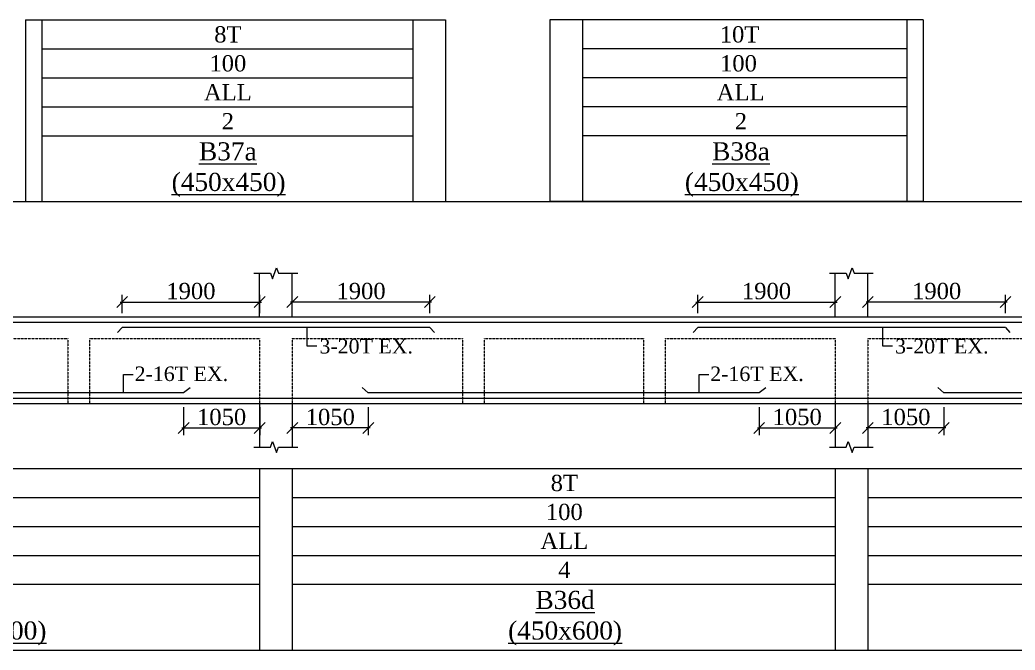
# Model space of a CAD drawing. Header units: millimetres. Extents: x 9781889 to 10654170, y -7832723 to -7608561.
# Drawn here: x 10106874 to 10120619, y -7779480 to -7770773 of the extents above; entities that cross this region are included whole.
import ezdxf
from ezdxf.enums import TextEntityAlignment as Align

# ---------------------------------------------------------------- set-up
doc = ezdxf.new("R2010")
doc.units = ezdxf.units.MM
doc.header["$LTSCALE"] = 10
doc.header["$PDMODE"] = 3
doc.linetypes.add('HIDDEN', pattern=[0.375, 0.25, -0.125])
for name, color, linetype, lineweight in [('S-CUT OUT LINE', 9, 'Continuous', 0), ('S-DIM L.S.', 7, 'Continuous', 0), ('S-L.S.SECTION', 5, 'Continuous', 0), ('S-L.S.SLAB LINE', 252, 'HIDDEN', 0), ('S-L.S.STEEL', 1, 'Continuous', 9), ('S-SECTION MARK', 7, 'Continuous', 0), ('S-SHEET', 251, 'Continuous', 0), ('S-TEXT', 7, 'Continuous', 0), ('S-TEXT L.S. BEAM NO.', 30, 'Continuous', 0), ('S-TEXT. L.S.', 7, 'Continuous', 0)]:
    doc.layers.add(name, color=color, linetype=linetype, lineweight=lineweight)
doc.styles.add('135', font='arial.ttf', dxfattribs={"width": 0.8, "height": 135})
doc.styles.get("Standard").update_dxf_attribs({"font": 'arial.ttf'})
doc.styles.add('TEXT', font='times.ttf')
doc.dimstyles.new('75', dxfattribs={"dimtxt": 135, "dimasz": 90, "dimexe": 0.1, "dimexo": 0.03, "dimgap": 0.09, "dimtad": 1, "dimdec": 0, "dimzin": 0, "dimdsep": 46, "dimtxsty": '135', "dimblk": 'ARCHTICK', "dimcen": 0.09, "dimclrd": 256, "dimclre": 256, "dimclrt": 256, "dimadec": 0, "dimazin": 0, "dimtfac": 1, "dimtdec": 0, "dimtofl": 0, "dimtmove": 1, "dimatfit": 3, "dimldrblk": 'DOTSMALL', "dimfxl": 1, "dimtolj": 1, "dimtzin": 0, "dimlwd": -1, "dimlwe": -1, "dimarcsym": 0})
doc.dimstyles.new('SETU_1', dxfattribs={"dimtxt": 200, "dimasz": 150, "dimexe": 100, "dimexo": 50, "dimgap": 35, "dimtad": 1, "dimdec": 0, "dimzin": 0, "dimdsep": 46, "dimtxsty": 'Standard', "dimblk": 'OBLIQUE', "dimcen": 150, "dimdle": 25, "dimclrd": 256, "dimclre": 7, "dimclrt": 256, "dimadec": 0, "dimazin": 0, "dimtfac": 1, "dimtdec": 0, "dimtofl": 0, "dimtmove": 1, "dimatfit": 3, "dimfxl": 1, "dimtolj": 1, "dimtzin": 0, "dimlwd": -1, "dimlwe": 5, "dimarcsym": 1})

# ---------------------------------------------------------------- blocks, each defined once
blk = doc.blocks.new('_Oblique')
at = {"color": 0, "linetype": 'ByBlock', "lineweight": -2}
blk.add_line((-0.5, -0.5), (0.5, 0.5), dxfattribs=at)
blk = doc.blocks.new('*D410')
at = {"layer": 'Defpoints', "color": 0, "transparency": 16777216}
for p in [(10110186, -7774671), (10108286, -7774875, 0), (10110186, -7774875, 0)]:
    blk.add_point(p, dxfattribs=at)
at = {"layer": 'S-DIM L.S.', "color": 7, "lineweight": 5, "transparency": 16777216}
for p, q in [((10108286, -7774825), (10108286, -7774571)), ((10110186, -7774825), (10110186, -7774571))]:
    blk.add_line(p, q, dxfattribs=at)
at = {"layer": 'S-DIM L.S.', "transparency": 16777216}
blk.add_line((10108261, -7774671), (10110211, -7774671), dxfattribs=at)
at = {"layer": 'S-DIM L.S.', "transparency": 16777216, "xscale": 150, "yscale": 150, "zscale": 150, "rotation": 180}
blk.add_blockref('_Oblique', (10108286, -7774671), dxfattribs=at)
at = {"layer": 'S-DIM L.S.', "transparency": 16777216, "xscale": 150, "yscale": 150, "zscale": 150}
blk.add_blockref('_Oblique', (10110186, -7774671), dxfattribs=at)
at = {"layer": 'S-DIM L.S.', "transparency": 16777216, "insert": (10109236, -7774521), "char_height": 225, "attachment_point": 5, "style": 'TEXT'}
blk.add_mtext('\\A1;1900', dxfattribs=at)
blk = doc.blocks.new('*D411')
at = {"layer": 'Defpoints', "color": 0, "transparency": 16777216}
for p in [(10110636, -7774671), (10110636, -7774875, 0), (10112536, -7774875, 0)]:
    blk.add_point(p, dxfattribs=at)
at = {"layer": 'S-DIM L.S.', "color": 7, "lineweight": 5, "transparency": 16777216}
for p, q in [((10110636, -7774825), (10110636, -7774571)), ((10112536, -7774825), (10112536, -7774571))]:
    blk.add_line(p, q, dxfattribs=at)
at = {"layer": 'S-DIM L.S.', "transparency": 16777216}
blk.add_line((10112561, -7774671), (10110611, -7774671), dxfattribs=at)
at = {"layer": 'S-DIM L.S.', "transparency": 16777216, "xscale": 150, "yscale": 150, "zscale": 150, "rotation": 180}
blk.add_blockref('_Oblique', (10110636, -7774671), dxfattribs=at)
at = {"layer": 'S-DIM L.S.', "transparency": 16777216, "xscale": 150, "yscale": 150, "zscale": 150}
blk.add_blockref('_Oblique', (10112536, -7774671), dxfattribs=at)
at = {"layer": 'S-DIM L.S.', "transparency": 16777216, "insert": (10111586, -7774521), "char_height": 225, "attachment_point": 5, "style": 'TEXT'}
blk.add_mtext('\\A1;1900', dxfattribs=at)
blk = doc.blocks.new('*D412')
at = {"layer": 'Defpoints', "color": 0, "transparency": 16777216}
for p in [(10118136, -7774671), (10116236, -7774875, 0), (10118136, -7774875, 0)]:
    blk.add_point(p, dxfattribs=at)
at = {"layer": 'S-DIM L.S.', "color": 7, "lineweight": 5, "transparency": 16777216}
for p, q in [((10116236, -7774825), (10116236, -7774571)), ((10118136, -7774825), (10118136, -7774571))]:
    blk.add_line(p, q, dxfattribs=at)
at = {"layer": 'S-DIM L.S.', "transparency": 16777216}
blk.add_line((10116211, -7774671), (10118161, -7774671), dxfattribs=at)
at = {"layer": 'S-DIM L.S.', "transparency": 16777216, "xscale": 150, "yscale": 150, "zscale": 150, "rotation": 180}
blk.add_blockref('_Oblique', (10116236, -7774671), dxfattribs=at)
at = {"layer": 'S-DIM L.S.', "transparency": 16777216, "xscale": 150, "yscale": 150, "zscale": 150}
blk.add_blockref('_Oblique', (10118136, -7774671), dxfattribs=at)
at = {"layer": 'S-DIM L.S.', "transparency": 16777216, "insert": (10117186, -7774521), "char_height": 225, "attachment_point": 5, "style": 'TEXT'}
blk.add_mtext('\\A1;1900', dxfattribs=at)
blk = doc.blocks.new('*D413')
at = {"layer": 'Defpoints', "color": 0, "transparency": 16777216}
for p in [(10118586, -7774671), (10118586, -7774875, 0), (10120486, -7774875, 0)]:
    blk.add_point(p, dxfattribs=at)
at = {"layer": 'S-DIM L.S.', "color": 7, "lineweight": 5, "transparency": 16777216}
for p, q in [((10118586, -7774825), (10118586, -7774571)), ((10120486, -7774825), (10120486, -7774571))]:
    blk.add_line(p, q, dxfattribs=at)
at = {"layer": 'S-DIM L.S.', "transparency": 16777216}
blk.add_line((10120511, -7774671), (10118561, -7774671), dxfattribs=at)
at = {"layer": 'S-DIM L.S.', "transparency": 16777216, "xscale": 150, "yscale": 150, "zscale": 150, "rotation": 180}
blk.add_blockref('_Oblique', (10118586, -7774671), dxfattribs=at)
at = {"layer": 'S-DIM L.S.', "transparency": 16777216, "xscale": 150, "yscale": 150, "zscale": 150}
blk.add_blockref('_Oblique', (10120486, -7774671), dxfattribs=at)
at = {"layer": 'S-DIM L.S.', "transparency": 16777216, "insert": (10119536, -7774521), "char_height": 225, "attachment_point": 5, "style": 'TEXT'}
blk.add_mtext('\\A1;1900', dxfattribs=at)
blk = doc.blocks.new('*D418')
at = {"layer": 'Defpoints', "color": 0, "transparency": 16777216}
for p in [(10109135, -7776075, 0), (10110186, -7776075, 0), (10110186, -7776411)]:
    blk.add_point(p, dxfattribs=at)
at = {"layer": 'S-DIM L.S.', "color": 7, "lineweight": 5, "transparency": 16777216}
for p, q in [((10109135, -7776125), (10109135, -7776511)), ((10110186, -7776125), (10110186, -7776511))]:
    blk.add_line(p, q, dxfattribs=at)
at = {"layer": 'S-DIM L.S.', "transparency": 16777216}
blk.add_line((10109110, -7776411), (10110211, -7776411), dxfattribs=at)
at = {"layer": 'S-DIM L.S.', "transparency": 16777216, "xscale": 150, "yscale": 150, "zscale": 150, "rotation": 180}
blk.add_blockref('_Oblique', (10109135, -7776411), dxfattribs=at)
at = {"layer": 'S-DIM L.S.', "transparency": 16777216, "xscale": 150, "yscale": 150, "zscale": 150}
blk.add_blockref('_Oblique', (10110186, -7776411), dxfattribs=at)
at = {"layer": 'S-DIM L.S.', "transparency": 16777216, "insert": (10109660, -7776261), "char_height": 225, "attachment_point": 5, "style": 'TEXT'}
blk.add_mtext('\\A1;1050', dxfattribs=at)
blk = doc.blocks.new('_ArchTick')
at = {"color": 0, "linetype": 'ByBlock', "const_width": 0.15}
blk.add_lwpolyline([(-0.5, -0.5), (0.5, 0.5)], dxfattribs=at)
blk = doc.blocks.new('*D420')
at = {"layer": 'Defpoints', "color": 0, "transparency": 16777216}
for p in [(10117085, -7776075, 0), (10118136, -7776075, 0), (10118136, -7776411)]:
    blk.add_point(p, dxfattribs=at)
at = {"layer": 'S-DIM L.S.', "color": 7, "lineweight": 5, "transparency": 16777216}
for p, q in [((10117085, -7776125), (10117085, -7776511)), ((10118136, -7776125), (10118136, -7776511))]:
    blk.add_line(p, q, dxfattribs=at)
at = {"layer": 'S-DIM L.S.', "transparency": 16777216}
blk.add_line((10117060, -7776411), (10118161, -7776411), dxfattribs=at)
at = {"layer": 'S-DIM L.S.', "transparency": 16777216, "xscale": 150, "yscale": 150, "zscale": 150, "rotation": 180}
blk.add_blockref('_Oblique', (10117085, -7776411), dxfattribs=at)
at = {"layer": 'S-DIM L.S.', "transparency": 16777216, "xscale": 150, "yscale": 150, "zscale": 150}
blk.add_blockref('_Oblique', (10118136, -7776411), dxfattribs=at)
at = {"layer": 'S-DIM L.S.', "transparency": 16777216, "insert": (10117610, -7776261), "char_height": 225, "attachment_point": 5, "style": 'TEXT'}
blk.add_mtext('\\A1;1050', dxfattribs=at)
blk = doc.blocks.new('*D421')
at = {"layer": 'Defpoints', "color": 0, "transparency": 16777216}
for p in [(10110636, -7776075, 0), (10111686, -7776075, 0), (10110636, -7776411)]:
    blk.add_point(p, dxfattribs=at)
at = {"layer": 'S-DIM L.S.', "color": 7, "lineweight": 5, "transparency": 16777216}
for p, q in [((10110636, -7776125), (10110636, -7776511)), ((10111686, -7776125), (10111686, -7776511))]:
    blk.add_line(p, q, dxfattribs=at)
at = {"layer": 'S-DIM L.S.', "transparency": 16777216}
blk.add_line((10111711, -7776411), (10110611, -7776411), dxfattribs=at)
at = {"layer": 'S-DIM L.S.', "transparency": 16777216, "xscale": 150, "yscale": 150, "zscale": 150, "rotation": 180}
blk.add_blockref('_Oblique', (10110636, -7776411), dxfattribs=at)
at = {"layer": 'S-DIM L.S.', "transparency": 16777216, "xscale": 150, "yscale": 150, "zscale": 150}
blk.add_blockref('_Oblique', (10111686, -7776411), dxfattribs=at)
at = {"layer": 'S-DIM L.S.', "transparency": 16777216, "insert": (10111161, -7776261), "char_height": 225, "attachment_point": 5, "style": 'TEXT'}
blk.add_mtext('\\A1;1050', dxfattribs=at)
blk = doc.blocks.new('*D423')
at = {"layer": 'Defpoints', "color": 0, "transparency": 16777216}
for p in [(10118586, -7776075, 0), (10119636, -7776075, 0), (10118586, -7776411)]:
    blk.add_point(p, dxfattribs=at)
at = {"layer": 'S-DIM L.S.', "color": 7, "lineweight": 5, "transparency": 16777216}
for p, q in [((10118586, -7776125), (10118586, -7776511)), ((10119636, -7776125), (10119636, -7776511))]:
    blk.add_line(p, q, dxfattribs=at)
at = {"layer": 'S-DIM L.S.', "transparency": 16777216}
blk.add_line((10119661, -7776411), (10118561, -7776411), dxfattribs=at)
at = {"layer": 'S-DIM L.S.', "transparency": 16777216, "xscale": 150, "yscale": 150, "zscale": 150, "rotation": 180}
blk.add_blockref('_Oblique', (10118586, -7776411), dxfattribs=at)
at = {"layer": 'S-DIM L.S.', "transparency": 16777216, "xscale": 150, "yscale": 150, "zscale": 150}
blk.add_blockref('_Oblique', (10119636, -7776411), dxfattribs=at)
at = {"layer": 'S-DIM L.S.', "transparency": 16777216, "insert": (10119111, -7776261), "char_height": 225, "attachment_point": 5, "style": 'TEXT'}
blk.add_mtext('\\A1;1050', dxfattribs=at)

msp = doc.modelspace()

# ---------------------------------------------------------------- linework, layer by layer
at = {"layer": 'S-CUT OUT LINE', "color": 5, "elevation": 0}
for points in [[(10110107.3, -7774274.6), (10110335.9, -7774274.6), (10110363.9, -7774351.4), (10110419.9, -7774197.7), (10110447.8, -7774274.6), (10110710.6, -7774274.6)], [(10118057.3, -7774274.6), (10118285.9, -7774274.6), (10118313.9, -7774351.4), (10118369.9, -7774197.7), (10118397.8, -7774274.6), (10118660.6, -7774274.6)], [(10110107.3, -7776674.6), (10110335.9, -7776674.6), (10110363.9, -7776597.7), (10110419.9, -7776751.4), (10110447.8, -7776674.6), (10110710.6, -7776674.6)], [(10118057.3, -7776674.6), (10118285.9, -7776674.6), (10118313.9, -7776597.7), (10118369.9, -7776751.4), (10118397.8, -7776674.6), (10118660.6, -7776674.6)]]:
    msp.add_lwpolyline(points, dxfattribs=at)
at = {"layer": 'S-L.S.SECTION'}
for p, q in [((10110185.6, -7774874.6, 0), (10110185.6, -7774274.6, 0)), ((10110635.6, -7774874.6, 0), (10110635.6, -7774274.6, 0)), ((10118135.6, -7774874.6, 0), (10118135.6, -7774274.6, 0)), ((10118585.6, -7774874.6, 0), (10118585.6, -7774274.6, 0)), ((10094285.6, -7774874.6, 0), (10136589.4, -7774874.6, 0)), ((10088842.9, -7776074.6, 0), (10136589.4, -7776074.6, 0)), ((10110185.6, -7776074.6, 0), (10110185.6, -7776674.6, 0)), ((10110635.6, -7776074.6, 0), (10110635.6, -7776674.6, 0)), ((10118135.6, -7776074.6, 0), (10118135.6, -7776674.6, 0)), ((10118585.6, -7776074.6, 0), (10118585.6, -7776674.6, 0))]:
    msp.add_line(p, q, dxfattribs=at)
at = {"layer": 'S-L.S.SLAB LINE', "ltscale": 0.3}
for p, q in [((10105335.6, -7775174.6, 0), (10107535.6, -7775174.6, 0)), ((10107535.6, -7775174.6, 0), (10107535.6, -7776074.6, 0)), ((10107835.6, -7775174.6, 0), (10110185.6, -7775174.6, 0)), ((10107835.6, -7775174.6, 0), (10107835.6, -7776074.6, 0)), ((10110185.6, -7775174.6, 0), (10110185.6, -7776074.6, 0)), ((10110635.6, -7775174.6, 0), (10112985.6, -7775174.6, 0)), ((10110635.6, -7775174.6, 0), (10110635.6, -7776074.6, 0)), ((10112985.6, -7775174.6, 0), (10112985.6, -7776074.6, 0)), ((10113285.6, -7775174.6, 0), (10115485.6, -7775174.6, 0)), ((10113285.6, -7775174.6, 0), (10113285.6, -7776074.6, 0)), ((10115485.6, -7775174.6, 0), (10115485.6, -7776074.6, 0)), ((10115785.6, -7775174.6, 0), (10118135.6, -7775174.6, 0)), ((10115785.6, -7775174.6, 0), (10115785.6, -7776074.6, 0)), ((10118135.6, -7775174.6, 0), (10118135.6, -7776074.6, 0)), ((10118585.6, -7775174.6, 0), (10120842.5, -7775174.6, 0)), ((10118585.6, -7775174.6, 0), (10118585.6, -7776074.6, 0))]:
    msp.add_line(p, q, dxfattribs=at)
at = {"layer": 'S-L.S.STEEL'}
for p, q in [((10094363.8, -7774949.6, 0), (10136589.4, -7774949.6, 0)), ((10112535.6, -7775024.6, 0), (10112598.8, -7775091.4, 0)), ((10120485.6, -7775024.6, 0), (10120548.8, -7775091.4, 0)), ((10088913.8, -7775999.6, 0), (10136589.4, -7775999.6, 0))]:
    msp.add_line(p, q, dxfattribs=at)
at = {"layer": 'S-L.S.STEEL', "elevation": 0}
for points in [[(10109224.9, -7775856.3), (10109135.4, -7775924.6), (10103735.6, -7775924.6), (10103653.6, -7775853.8)], [(10117174.9, -7775856.3), (10117085.4, -7775924.6), (10111685.6, -7775924.6), (10111603.6, -7775853.8)], [(10125124.9, -7775856.3), (10125035.4, -7775924.6), (10119635.6, -7775924.6), (10119553.6, -7775853.8)]]:
    msp.add_lwpolyline(points, dxfattribs=at)
at = {"layer": 'S-L.S.STEEL'}
for points in [[(10112535.6, -7775024.6, 0), (10108285.6, -7775024.6, 0), (10108222.4, -7775091.4, 0)], [(10120485.6, -7775024.6, 0), (10116235.6, -7775024.6, 0), (10116172.4, -7775091.4, 0)]]:
    msp.add_polyline3d(points, dxfattribs=at)
at = {"layer": 'S-SHEET'}
for p, q in [((10106949.8, -7770773.4), (10106949.8, -7773282.7)), ((10106949.8, -7770773.4), (10112752.5, -7770773.4, 0)), ((10107175.7, -7770773.4, 0), (10107175.7, -7773282.7, 0)), ((10112302.5, -7770773.4, 0), (10112302.5, -7773282.7, 0)), ((10112752.5, -7770773.4, 0), (10112752.5, -7773282.7, 0)), ((10119351.4, -7770773.4, 0), (10114195.5, -7770773.4, 0)), ((10114195.5, -7770773.4, 0), (10114195.5, -7773282.7, 0)), ((10114645.5, -7770773.4, 0), (10114645.5, -7773282.7, 0)), ((10119125.5, -7770773.4, 0), (10119125.5, -7773282.7, 0)), ((10119351.4, -7770773.4, 0), (10119351.4, -7773282.7, 0)), ((10107175.7, -7771173.4, 0), (10112302.5, -7771173.4, 0)), ((10119125.5, -7771173.4, 0), (10114645.5, -7771173.4, 0)), ((10107175.7, -7771573.4, 0), (10112302.5, -7771573.4, 0)), ((10119125.5, -7771573.4, 0), (10114645.5, -7771573.4, 0)), ((10107175.7, -7771973.4, 0), (10112302.5, -7771973.4, 0)), ((10119125.5, -7771973.4, 0), (10114645.5, -7771973.4, 0)), ((10107175.7, -7772373.4, 0), (10112302.5, -7772373.4, 0)), ((10119125.5, -7772373.4, 0), (10114645.5, -7772373.4, 0)), ((10086789.8, -7773282.7), (10138124, -7773282.7)), ((10106949.8, -7773282.7, 0), (10112752.5, -7773282.7, 0)), ((10119351.4, -7773282.7, 0), (10114195.5, -7773282.7)), ((10088842.9, -7776971.1, 0), (10136589.4, -7776971.1, 0)), ((10110185.6, -7776971.1, 0), (10110185.6, -7779480.3, 0)), ((10110635.6, -7776971.1, 0), (10110635.6, -7779480.3, 0)), ((10118135.6, -7776971.1, 0), (10118135.6, -7779480.3, 0)), ((10118585.6, -7776971.1, 0), (10118585.6, -7779480.3, 0)), ((10102685.6, -7777371.1, 0), (10110185.6, -7777371.1, 0)), ((10110635.6, -7777371.1, 0), (10118135.6, -7777371.1, 0)), ((10118585.6, -7777371.1, 0), (10126085.6, -7777371.1, 0)), ((10102685.6, -7777771.1, 0), (10110185.6, -7777771.1, 0)), ((10110635.6, -7777771.1, 0), (10118135.6, -7777771.1, 0)), ((10118585.6, -7777771.1, 0), (10126085.6, -7777771.1, 0)), ((10102685.6, -7778171.1, 0), (10110185.6, -7778171.1, 0)), ((10110635.6, -7778171.1, 0), (10118135.6, -7778171.1, 0)), ((10118585.6, -7778171.1, 0), (10126085.6, -7778171.1, 0)), ((10102685.6, -7778571.1, 0), (10110185.6, -7778571.1, 0)), ((10110635.6, -7778571.1, 0), (10118135.6, -7778571.1, 0)), ((10118585.6, -7778571.1, 0), (10126085.6, -7778571.1, 0)), ((10086789.8, -7779480.3), (10138124, -7779480.3)), ((10088842.9, -7779480.3, 0), (10136589.4, -7779480.3, 0))]:
    msp.add_line(p, q, dxfattribs=at)

# ---------------------------------------------------------------- texts
at = {"layer": 'S-TEXT', "linetype": 'ByBlock', "style": 'TEXT'}
for s, p in [('8T', (10109746.2, -7770973.4, 0)), ('10T', (10116813.9, -7770973.4, 0)), ('100', (10109746.2, -7771373.4, 0)), ('100', (10116798.7, -7771373.4, 0)), ('ALL', (10109746.2, -7771773.4, 0)), ('ALL', (10116828.4, -7771773.4, 0)), ('2', (10109746.2, -7772173.4, 0)), ('2', (10116832.4, -7772173.4, 0)), ('8T', (10114393.6, -7777171.1, 0)), ('100', (10114393.6, -7777571.1, 0)), ('ALL', (10114393.6, -7777971.1, 0)), ('4', (10114393.6, -7778371.1, 0))]:
    msp.add_text(s, height=225, dxfattribs=at).set_placement(p, align=Align.MIDDLE_CENTER)
at = {"layer": 'S-TEXT L.S. BEAM NO.', "color": 145, "linetype": 'ByBlock', "style": 'TEXT'}
for s, p in [('%%UB37a', (10109347.4, -7772714.1, 0)), ('%%UB38a', (10116434.5, -7772714.1, 0)), ('%%U(450x450)', (10108969.9, -7773137.1, 0)), ('%%U(450x450)', (10116058.7, -7773137.1, 0))]:
    msp.add_text(s, height=250, dxfattribs=at).set_placement(p)
at = {"layer": 'S-TEXT L.S. BEAM NO.', "color": 140, "linetype": 'ByBlock', "style": 'TEXT'}
for s, p in [('%%UB36d', (10113994.8, -7778911.7, 0)), ('%%U(450x600)', (10105667.4, -7779334.7, 0)), ('%%U(450x600)', (10113617.4, -7779334.7, 0))]:
    msp.add_text(s, height=250, dxfattribs=at).set_placement(p)
at = {"layer": 'S-TEXT. L.S.', "style": 'TEXT'}
for s, p in [('3-20T EX.', (10111011.4, -7775382.1, 0)), ('3-20T EX.', (10118961.4, -7775382.1, 0)), ('2-16T EX.', (10108458.5, -7775762.5, 0)), ('2-16T EX.', (10116408.5, -7775762.5, 0))]:
    msp.add_text(s, height=200, dxfattribs=at).set_placement(p)

# ---------------------------------------------------------------- dimensions: what is measured, and where the dimension line sits
at = {"layer": 'S-DIM L.S.'}
for base, p1, p2, picture, middle in [((10110185.6, -7774670.7, 0), (10108285.6, -7774874.6, 0), (10110185.6, -7774874.6, 0), '*D410', (10109235.6, -7774521, 0)), ((10118135.6, -7774670.7, 0), (10116235.6, -7774874.6, 0), (10118135.6, -7774874.6, 0), '*D412', (10117185.6, -7774521, 0)), ((10110185.5, -7776410.6, 0), (10109135.4, -7776074.6, 0), (10110185.5, -7776074.6, 0), '*D418', (10109660.4, -7776261.2, 0)), ((10118135.5, -7776410.6, 0), (10117085.4, -7776074.6, 0), (10118135.5, -7776074.6, 0), '*D420', (10117610.4, -7776261.2, 0))]:
    dim = msp.add_linear_dim(base=base, p1=p1, p2=p2, angle=180, dimstyle='SETU_1', override={"dimtxt": 225, "dimtxsty": 'TEXT'}, dxfattribs=at)
    dim.commit()
    dim.dimension.update_dxf_attribs({"geometry": picture, "text_midpoint": middle})
for base, p1, p2, picture, middle in [((10110635.6, -7774670.7, 0), (10112535.6, -7774874.6, 0), (10110635.6, -7774874.6, 0), '*D411', (10111585.6, -7774521, 0)), ((10118585.6, -7774670.7, 0), (10120485.6, -7774874.6, 0), (10118585.6, -7774874.6, 0), '*D413', (10119535.6, -7774521, 0)), ((10110635.5, -7776410.6, 0), (10111685.6, -7776074.6, 0), (10110635.5, -7776074.6, 0), '*D421', (10111160.6, -7776261.2, 0)), ((10118585.5, -7776410.6, 0), (10119635.6, -7776074.6, 0), (10118585.5, -7776074.6, 0), '*D423', (10119110.6, -7776261.2, 0))]:
    dim = msp.add_linear_dim(base=base, p1=p1, p2=p2, dimstyle='SETU_1', override={"dimtxt": 225, "dimtxsty": 'TEXT'}, dxfattribs=at)
    dim.commit()
    dim.dimension.update_dxf_attribs({"geometry": picture, "text_midpoint": middle})

# ---------------------------------------------------------------- leaders
at = {"layer": 'S-SECTION MARK'}
for points in [[(10110837.4, -7775024.6, 0), (10110837.4, -7775276.9, 0), (10110976.7, -7775276.9, 0)], [(10118787.4, -7775024.6, 0), (10118787.4, -7775276.9, 0), (10118926.7, -7775276.9, 0)], [(10108304.6, -7775924.6, 0), (10108304.6, -7775672.2, 0), (10108440, -7775672.2, 0)], [(10116254.6, -7775924.6, 0), (10116254.6, -7775672.2, 0), (10116390, -7775672.2, 0)]]:
    msp.add_leader(points, dimstyle='75', override={"dimasz": 75}, dxfattribs=at)

doc.saveas('drawing.dxf')
